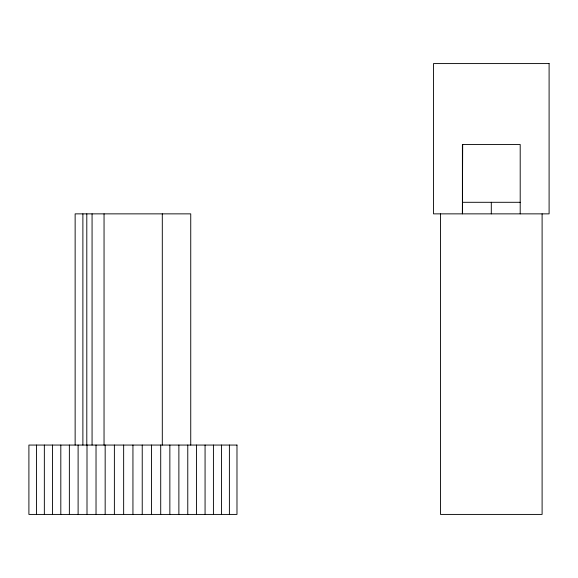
<?xml version="1.0" encoding="UTF-8"?>
<svg xmlns="http://www.w3.org/2000/svg" width="578" height="578" viewBox="0 0 578 578"><rect width="100%" height="100%" fill="white"/><g stroke="black" fill="none" stroke-linecap="round" stroke-linejoin="round"><path stroke-width="0.87" d="M462.675 144.5L462.4 213.86L462.4 144.5L520.2 144.5L520.2 213.86M462.675 202.3L520.2 202.3M542.106 213.86L542.106 514.42L440.494 514.42L440.494 213.86M491.3 202.3L491.3 213.86M229.394 445.06L229.394 514.42M221.533 445.06L221.533 514.42M213.419 445.06L213.419 514.42M205.067 445.06L205.067 514.42M196.513 445.06L196.513 514.42M190.74 445.06L190.74 213.86L75.14 213.86L75.14 445.06M187.771 445.06L187.771 514.42M178.877 445.06L178.877 514.42M169.853 445.06L169.853 514.42M162.302 213.86L162.302 445.06M160.713 445.06L160.713 514.42M151.501 445.06L151.501 514.42M142.231 445.06L142.231 514.42M132.94 445.06L132.94 514.42M123.649 445.06L123.649 514.42M114.379 445.06L114.379 514.42M105.167 445.06L105.167 514.42M104.054 213.86L104.04 445.06M96.027 445.06L96.027 514.42M92.068 213.86L92.068 445.06M87.003 445.06L87.003 514.42M86.801 213.86L86.801 444.923M82.885 213.86L82.885 445.06M78.109 445.06L78.109 514.42M69.367 445.06L69.367 514.42M60.813 445.06L60.813 514.42M52.461 445.06L52.461 514.42M44.347 445.06L44.347 514.42M36.486 445.06L36.486 514.42M549.1 63.58L433.5 63.58L433.5 213.86L549.1 213.86L549.1 63.58M236.98 445.06L28.9 445.06L28.9 514.42L236.98 514.42L236.98 445.06"/></g></svg>
